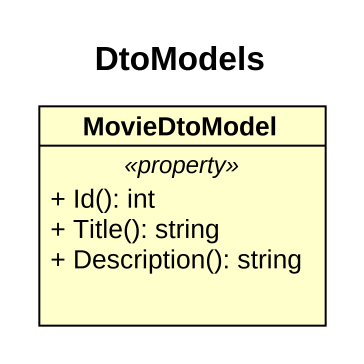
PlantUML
@startuml
title DtoModels
hide circle
hide empty members
skinparam classAttributeIconSize 0
class MovieDtoModel {
  .. <<property>> ..
  + Id(): int
  + Title(): string
  + Description(): string
}
@enduml
